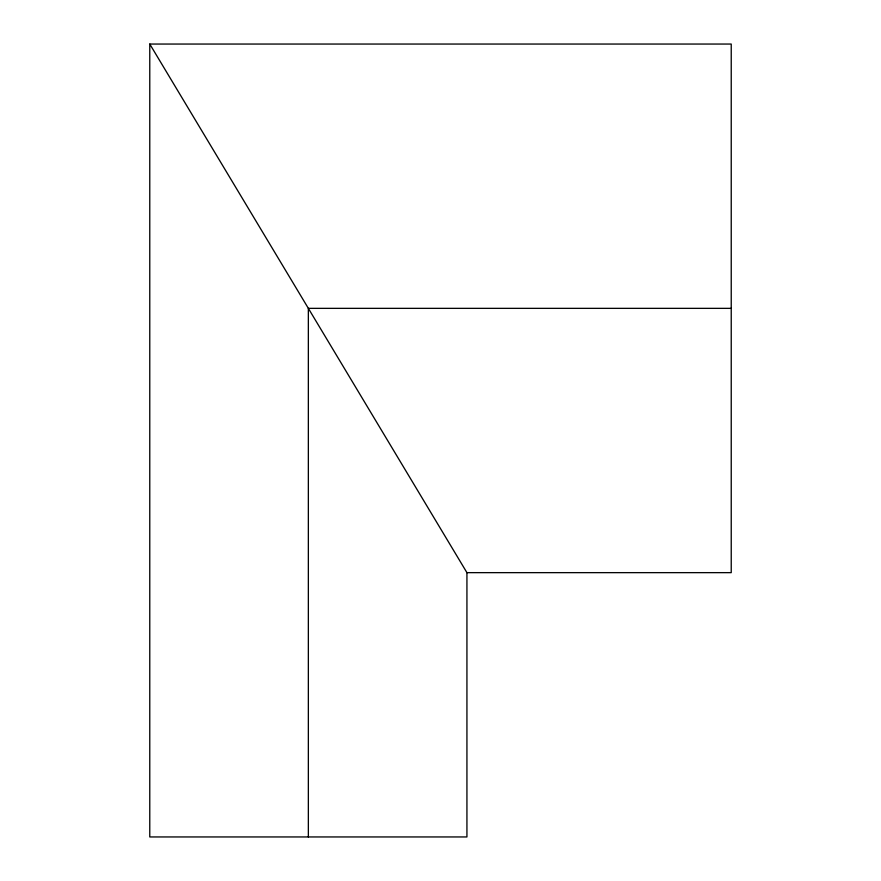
<?xml version="1.0" encoding="UTF-8"?>
<svg xmlns="http://www.w3.org/2000/svg" width="881" height="881" viewBox="0 0 881 881"><rect width="100%" height="100%" fill="white"/><g stroke="black" fill="none" stroke-linecap="round" stroke-linejoin="round"><path stroke-width="1.32" d="M149.77 44.05L731.23 44.05L731.23 572.65L466.93 572.65L149.77 44.05L149.77 836.95L466.93 836.95L466.93 572.65M731.23 308.35L308.35 308.35L308.35 836.95"/></g></svg>
